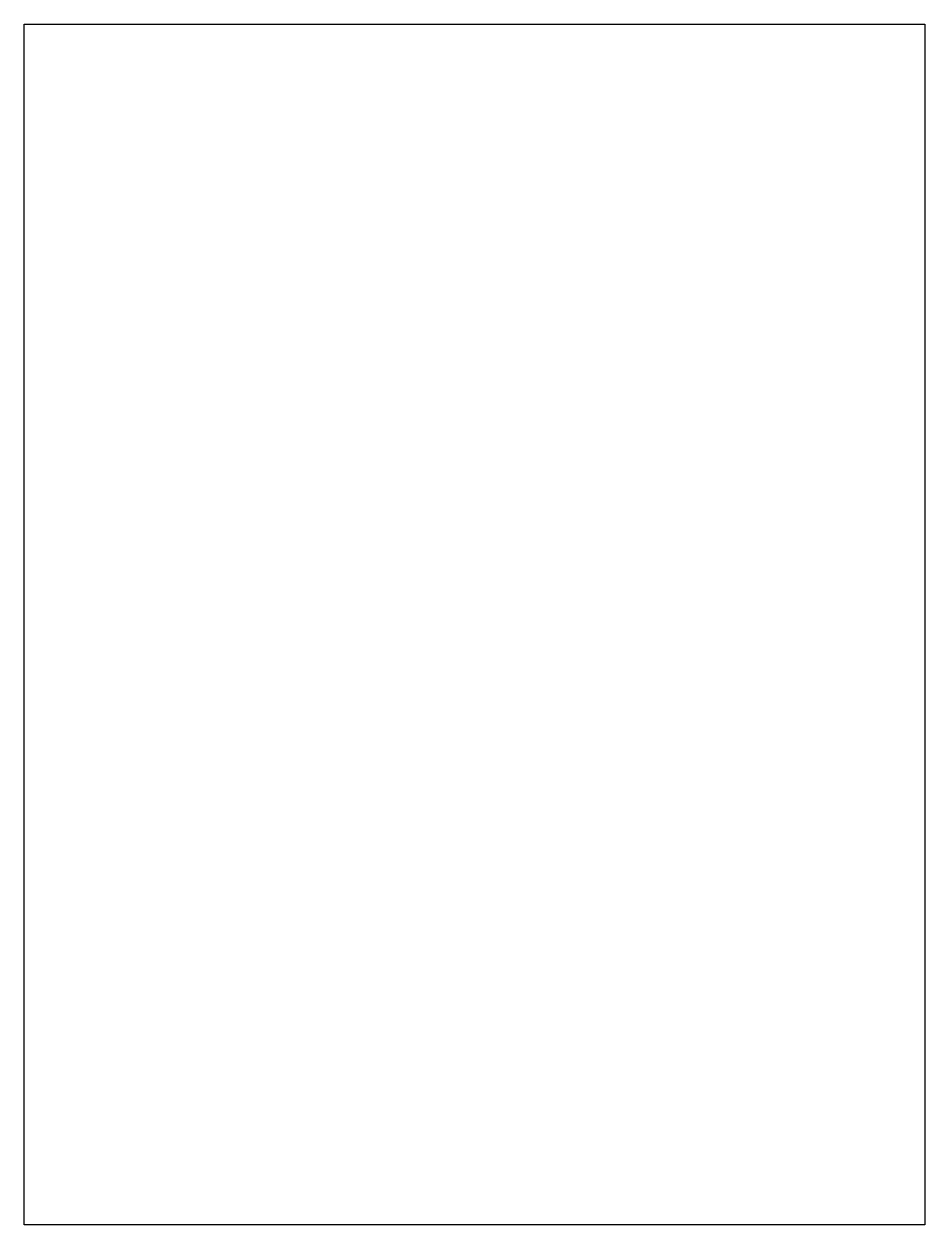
# Model space of a CAD drawing. Header units: millimetres. Extents: x 10 to 40, y 237 to 277.
import ezdxf

# ---------------------------------------------------------------- set-up
doc = ezdxf.new("R2010")
doc.units = ezdxf.units.MM
doc.layers.add('Layer_1', color=7, linetype='CONTINUOUS')

msp = doc.modelspace()

# ---------------------------------------------------------------- linework, layer by layer
at = {"layer": 'Layer_1', "color": 1}
for p, q in [((10, 277), (40, 277)), ((10, 237), (10, 277)), ((40, 277), (40, 237)), ((40, 237), (10, 237))]:
    msp.add_line(p, q, dxfattribs=at)

doc.saveas('drawing.dxf')
